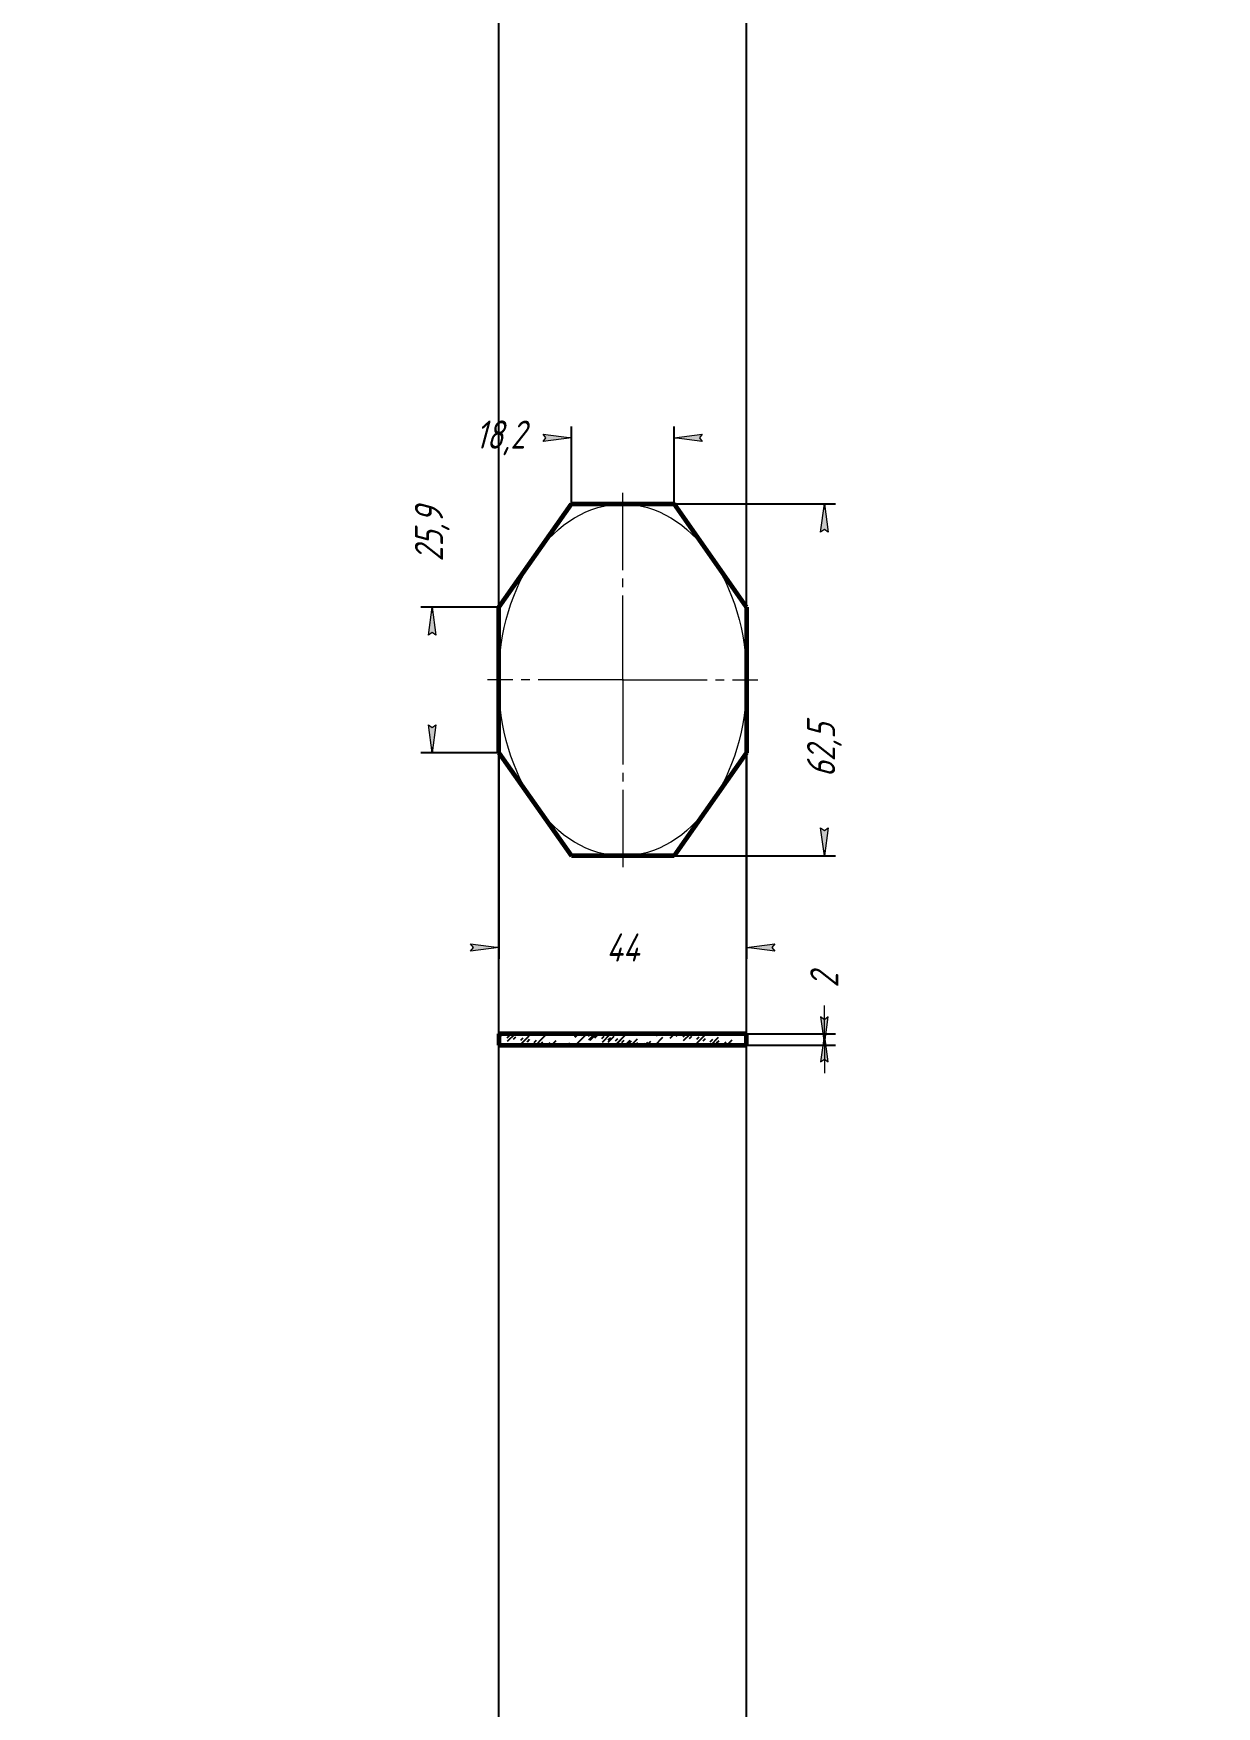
# Model space of a CAD drawing. Header units: millimetres. Extents: x 0 to 210, y 0 to 297.
import ezdxf

# ---------------------------------------------------------------- set-up
doc = ezdxf.new("R2010")
doc.units = ezdxf.units.MM
for name, pattern in [('K5LT_AUXILIARY', [0]), ('K5LT_AXLED', [19.5, 15, -1.5, 1.5, -1.5]), ('K5LT_BASIC', [0]), ('K5LT_THIN', [0])]:
    doc.linetypes.add(name, pattern=pattern)
doc.styles.add('KDIMTEXTSTYLE', font='GOST_AU.SHX', dxfattribs={"width": 0.96, "oblique": 15, "height": 5})
doc.dimstyles.new('KDIMSTYLE (1.00)', dxfattribs={"dimtxt": 5, "dimasz": 1, "dimexe": 2, "dimexo": 0, "dimgap": 1, "dimtad": 1, "dimtxsty": 'KDIMTEXTSTYLE', "dimsah": 1, "dimcen": 0, "dimdle": 1, "dimadec": 0, "dimazin": 0, "dimtfac": 0.667, "dimtmove": 0, "dimatfit": 3, "dimfxl": 1, "dimtvp": 1, "dimtolj": 1, "dimtzin": 0, "dimarcsym": 0})

# ---------------------------------------------------------------- blocks, each defined once
blk = doc.blocks.new('U0')
at = {"color": 5, "linetype": 'K5LT_BASIC', "lineweight": 60, "true_color": 0x0000ff}
for p, q in [((126.58, 119.43), (82.59, 119.43)), ((82.59, 119.43), (82.59, 117.43)), ((126.58, 117.43), (126.58, 119.43)), ((82.59, 117.43), (126.58, 117.43))]:
    blk.add_line(p, q, dxfattribs=at)
blk = doc.blocks.new('U1')
at = {"color": 30, "linetype": 'K5LT_AXLED', "lineweight": 18, "true_color": 0xff8000}
for q in [(104.59, 215.47), (80.59, 182.23), (104.59, 149), (128.59, 182.23)]:
    blk.add_line((104.59, 182.23), q, dxfattribs=at)
blk = doc.blocks.new('KDIMARROW_01')
blk.add_hatch(color=0).paths.add_polyline_path([(0, 0), (-5, 0.66), (-4.5, 0), (-5, -0.66)])
at = {"color": 0, "linetype": 'K5LT_THIN', "lineweight": 18}
for p, q in [((-4.5, 0), (-5, 0.66)), ((-5, 0.66), (0, 0)), ((0, 0), (-5, -0.66)), ((-5, -0.66), (-4.5, 0)), ((0, 0), (-1, 0))]:
    blk.add_line(p, q, dxfattribs=at)
blk = doc.blocks.new('KDIMARROW_02')
blk.add_hatch(color=0).paths.add_polyline_path([(4.5, 0), (5, 0.66), (0, 0), (5, -0.66)])
at = {"color": 0, "linetype": 'K5LT_THIN', "lineweight": 18}
for p, q in [((0, 0), (-1, 0)), ((5, 0.66), (0, 0)), ((0, 0), (5, -0.66)), ((0, 0), (7, 0)), ((4.5, 0), (5, 0.66)), ((5, -0.66), (4.5, 0))]:
    blk.add_line(p, q, dxfattribs=at)

msp = doc.modelspace()

# ---------------------------------------------------------------- hatches: boundary and pattern name
h = msp.add_hatch()
h.set_pattern_fill('Стекло', angle=45, style=0, pattern_type=0)
h.set_pattern_definition([(45, (0, 0), (4e-16, 7.07107), [5, -3.5]), (45, (2.6517, 0.884), (4e-16, 7.07107), [1.5, -7]), (45, (-0.177, 1.591), (4e-16, 7.07107), [1.5, -7])])
h.paths.add_polyline_path([(126.584, 119.431), (82.587, 119.431), (82.587, 117.431), (126.584, 117.431)])
h = msp.add_hatch()
h.set_pattern_fill('Стекло', angle=45, style=0, pattern_type=0)
h.set_pattern_definition([(45, (0, 0), (2e-16, 2.828427), [2, -1.4]), (45, (1.0607, 0.3536), (2e-16, 2.828427), [0.6, -2.8]), (45, (-0.0707, 0.6364), (2e-16, 2.828427), [0.6, -2.8])])
h.paths.add_polyline_path([(126.584, 119.431), (82.587, 119.431), (82.587, 117.431), (126.584, 117.431)])

# ---------------------------------------------------------------- linework, layer by layer
at = {"color": 5, "linetype": 'K5LT_BASIC', "lineweight": 60, "true_color": 0x0000ff}
for p, q in [((82.587, 195.175), (95.474, 213.472)), ((95.474, 213.472), (113.698, 213.472)), ((126.586, 195.175), (113.698, 213.472)), ((82.587, 169.293), (82.587, 195.175)), ((126.586, 195.175), (126.585, 169.293)), ((82.587, 169.293), (95.474, 150.997)), ((126.585, 169.293), (113.698, 150.997)), ((113.698, 150.997), (95.474, 150.997))]:
    msp.add_line(p, q, dxfattribs=at)
at = {"color": 9, "true_color": 0xdca5c1}
for p, direction in [((82.587, 182.234), (0, 1)), ((126.586, 182.234), (0.0000265, 1))]:
    msp.add_xline(p, direction, dxfattribs=at)
at = {"color": 9, "linetype": 'K5LT_AUXILIARY', "lineweight": 18, "true_color": 0xdca5c1}
msp.add_ellipse((104.586, 182.234), major_axis=(0, 31.237), ratio=0.7042854, dxfattribs=at)
msp.add_point((104.586, 182.234))

# ---------------------------------------------------------------- block references
for name in ['U1', 'U0']:
    msp.add_blockref(name, (0, 0))

# ---------------------------------------------------------------- dimensions: what is measured, and where the dimension line sits
at = {"color": 7}
msp.add_linear_dim(base=(95.474, 225.208), p1=(113.698, 213.472), p2=(95.474, 213.472), location=(82.88, 225.208), text='\\H5.0;\\W0.965;\\Q15;\\H5.0;\\W0.965;\\Q15;\\Q15;18,2', dimstyle='KDIMSTYLE (1.00)', override={"dimexo": 0, "dimblk1": 'KDIMARROW_01', "dimblk2": 'KDIMARROW_01', "dimse1": 0, "dimse2": 0, "dimclrt": 7, "dimtolj": 1}, dxfattribs=at).render()
for base, p1, p2, location, text in [((70.785, 195.175), (82.587, 169.293), (82.587, 195.175), (70.785, 208.096), '\\H5.0;\\W0.965;\\Q15;\\H5.0;\\W0.965;\\Q15;\\Q15;25,9'), ((140.387, 213.472), (104.586, 150.997), (104.586, 213.472), (140.387, 169.79), '\\H5.0;\\W0.965;\\Q15;\\H5.0;\\W0.965;\\Q15;\\Q15;62,5')]:
    msp.add_linear_dim(base=base, p1=p1, p2=p2, angle=90, location=location, text=text, dimstyle='KDIMSTYLE (1.00)', override={"dimexo": 0, "dimblk1": 'KDIMARROW_01', "dimblk2": 'KDIMARROW_01', "dimse1": 0, "dimse2": 0, "dimclrt": 7, "dimtolj": 1}, dxfattribs=at).render()
msp.add_linear_dim(base=(82.587, 134.741), p1=(126.585, 182.234), p2=(82.587, 182.234), location=(104.586, 134.741), dimstyle='KDIMSTYLE (1.00)', override={"dimexo": 0, "dimpost": '\\H5.0;\\W0.965;\\Q15;<>', "dimblk1": 'KDIMARROW_01', "dimblk2": 'KDIMARROW_01', "dimse1": 0, "dimse2": 0, "dimclrt": 7, "dimtolj": 1}, dxfattribs=at).render()
msp.add_linear_dim(base=(140.387, 119.431), p1=(126.584, 117.431), p2=(126.584, 119.431), angle=90, location=(140.387, 128.928), dimstyle='KDIMSTYLE (1.00)', override={"dimexo": 0, "dimpost": '\\H5.0;\\W0.965;\\Q15;<>', "dimblk1": 'KDIMARROW_02', "dimblk2": 'KDIMARROW_02', "dimse1": 0, "dimse2": 0, "dimclrt": 7, "dimtolj": 1}, dxfattribs=at).render()

doc.saveas('drawing.dxf')
